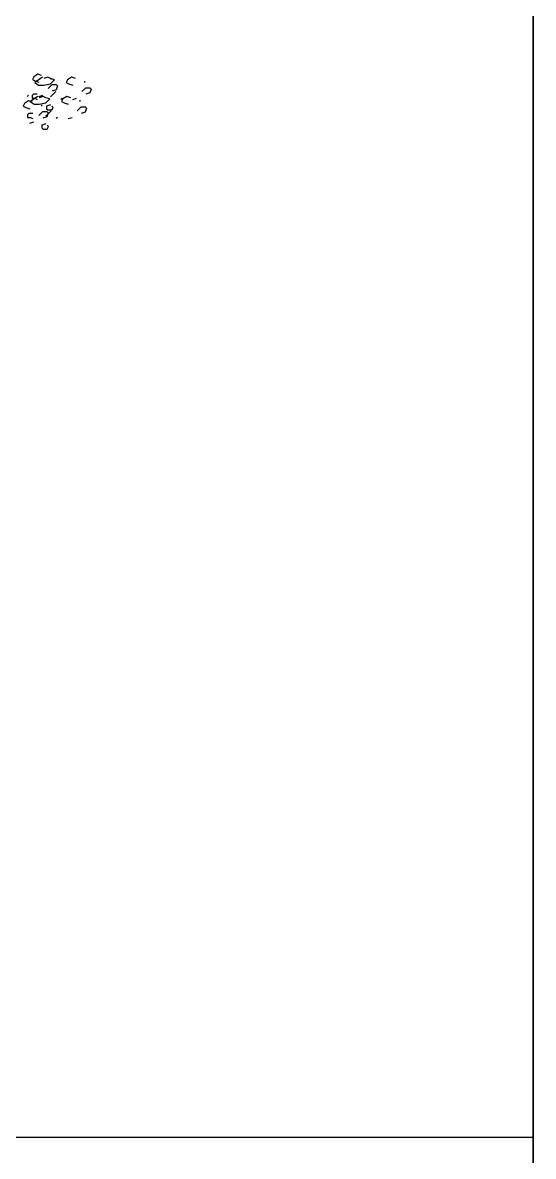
# Model space of a CAD drawing. Header units: millimetres. Extents: x 87938 to 265635, y 330093 to 434310.
# Drawn here: x 261980 to 265635, y 365104 to 373221 of the extents above; entities that cross this region are included whole.
import ezdxf

# ---------------------------------------------------------------- set-up
doc = ezdxf.new("R2010")
doc.units = ezdxf.units.MM
doc.layers.add('www.cad-blocks.net', color=7, linetype='Continuous')

# ---------------------------------------------------------------- blocks, each defined once
blk = doc.blocks.new('A$C61DD4849')
for p, q in [((5566.9, 7592.9), (5557.5, 7574.1)), ((5557.5, 7574.1), (5576.3, 7564.7)), ((5595, 7611.7), (5566.9, 7592.9)), ((5629.9, 7589.7), (5573.6, 7552.1)), ((5573.6, 7552.1), (5601.8, 7533.3)), ((5576.3, 7564.7), (5604.4, 7555.3)), ((5623.2, 7602.3), (5595, 7611.7)), ((5667.5, 7589.7), (5639.3, 7580.3)), ((5686.2, 7580.3), (5667.5, 7589.7)), ((5714.4, 7570.9), (5686.2, 7580.3)), ((5686.2, 7542.7), (5714.4, 7570.9)), ((5688.9, 7583.5), (5688.9, 7574.1)), ((5808.3, 7570.9), (5798.9, 7552.1)), ((5798.9, 7552.1), (5817.6, 7542.7)), ((5836.4, 7589.7), (5808.3, 7570.9)), ((5864.6, 7580.3), (5836.4, 7589.7)), ((5930.3, 7561.5), (5930.3, 7552.1)), ((5601.8, 7533.3), (5639.3, 7533.3)), ((5639.3, 7533.3), (5686.2, 7542.7)), ((5670.1, 7508.3), (5698.3, 7536.5)), ((5723.8, 7486.4), (5686.2, 7448.8)), ((5698.3, 7536.5), (5726.4, 7536.5)), ((5726.4, 7498.9), (5698.3, 7489.6)), ((5726.4, 7536.5), (5735.8, 7527.1)), ((5735.8, 7527.1), (5726.4, 7498.9)), ((5817.6, 7542.7), (5845.8, 7533.3)), ((5911.5, 7486.4), (5939.6, 7514.6)), ((5939.6, 7514.6), (5967.8, 7514.6)), ((5967.8, 7477), (5939.6, 7467.6)), ((5967.8, 7514.6), (5977.2, 7505.2)), ((5977.2, 7505.2), (5967.8, 7477)), ((5501.1, 7400.7), (5491.7, 7382)), ((5529.2, 7419.5), (5501.1, 7400.7)), ((5529.3, 7461.4), (5520, 7452)), ((5557.4, 7410.1), (5529.2, 7419.5)), ((5597, 7452.5), (5540.7, 7414.9)), ((5540.7, 7414.9), (5568.9, 7396.1)), ((5564.2, 7467.6), (5554.9, 7458.2)), ((5554.9, 7458.2), (5554.9, 7439.4)), ((5554.9, 7439.4), (5573.6, 7439.4)), ((5592.4, 7467.6), (5564.2, 7467.6)), ((5568.9, 7396.1), (5606.4, 7396.1)), ((5573.6, 7439.4), (5592.4, 7430)), ((5604.4, 7452), (5632.6, 7461.4)), ((5634.6, 7452.5), (5606.4, 7443.1)), ((5606.4, 7396.1), (5653.3, 7405.5)), ((5623.1, 7391.3), (5623.1, 7382)), ((5653.3, 7443.1), (5634.6, 7452.5)), ((5681.5, 7433.7), (5653.3, 7443.1)), ((5653.3, 7405.5), (5681.5, 7433.7)), ((5686.2, 7392.5), (5658.1, 7383.1)), ((5770.7, 7439.4), (5761.3, 7430)), ((5775.3, 7433.7), (5766, 7414.9)), ((5766, 7414.9), (5784.7, 7405.5)), ((5803.5, 7452.5), (5775.3, 7433.7)), ((5784.7, 7405.5), (5812.9, 7396.1)), ((5831.6, 7443.1), (5803.5, 7452.5)), ((5845.8, 7430), (5873.9, 7439.4)), ((5897.3, 7424.3), (5897.3, 7414.9)), ((5491.7, 7382), (5510.4, 7372.6)), ((5510.4, 7372.6), (5538.6, 7363.2)), ((5531.3, 7330.4), (5521.9, 7321)), ((5521.9, 7321), (5521.9, 7302.2)), ((5559.5, 7330.4), (5531.3, 7330.4)), ((5604.3, 7316.2), (5632.4, 7344.4)), ((5632.4, 7344.4), (5660.6, 7344.4)), ((5660.6, 7306.8), (5632.4, 7297.4)), ((5690.9, 7349.1), (5653.3, 7311.6)), ((5658.1, 7383.1), (5658.1, 7364.3)), ((5658.1, 7364.3), (5667.5, 7354.9)), ((5660.6, 7344.4), (5670, 7335)), ((5670, 7335), (5660.6, 7306.8)), ((5667.5, 7354.9), (5686.2, 7354.9)), ((5686.2, 7354.9), (5695.6, 7354.9)), ((5705, 7373.7), (5695.6, 7383.1)), ((5695.6, 7354.9), (5705, 7373.7)), ((5878.6, 7349.1), (5906.7, 7377.3)), ((5906.7, 7377.3), (5934.9, 7377.3)), ((5934.9, 7339.7), (5906.7, 7330.4)), ((5934.9, 7377.3), (5944.3, 7367.9)), ((5944.3, 7367.9), (5934.9, 7339.7)), ((5521.9, 7302.2), (5540.7, 7302.2)), ((5538.6, 7259.9), (5566.7, 7269.2)), ((5540.7, 7302.2), (5559.5, 7292.8)), ((5653.3, 7255.2), (5625.2, 7245.8)), ((5625.2, 7245.8), (5625.2, 7227)), ((5625.2, 7227), (5634.6, 7217.7)), ((5672.1, 7236.4), (5662.7, 7245.8)), ((5662.7, 7217.7), (5672.1, 7236.4)), ((5737.8, 7302.2), (5728.4, 7292.8)), ((5812.9, 7292.8), (5841, 7302.2)), ((5634.6, 7217.7), (5653.3, 7217.7)), ((5653.3, 7217.7), (5662.7, 7217.7))]:
    blk.add_line(p, q)
blk = doc.blocks.new('format')
at = {"layer": 'www.cad-blocks.net', "color": 155, "true_color": 0x546d8e}
for p, q in [((265634.8, 330092.5), (265634.8, 434309.7)), ((102853.7, 365241.3), (265634.8, 365241.3))]:
    blk.add_line(p, q, dxfattribs=at)
blk.add_lwpolyline([(102853.7, 430118), (265634.8, 430118), (265634.8, 332677.3), (102853.7, 332677.3)], close=True, dxfattribs=at)

msp = doc.modelspace()

# ---------------------------------------------------------------- block references
msp.add_blockref('A$C61DD4849', (256492.4, 365241.3))
at = {"layer": 'www.cad-blocks.net'}
msp.add_blockref('format', (0, 0), dxfattribs=at)

doc.saveas('drawing.dxf')
